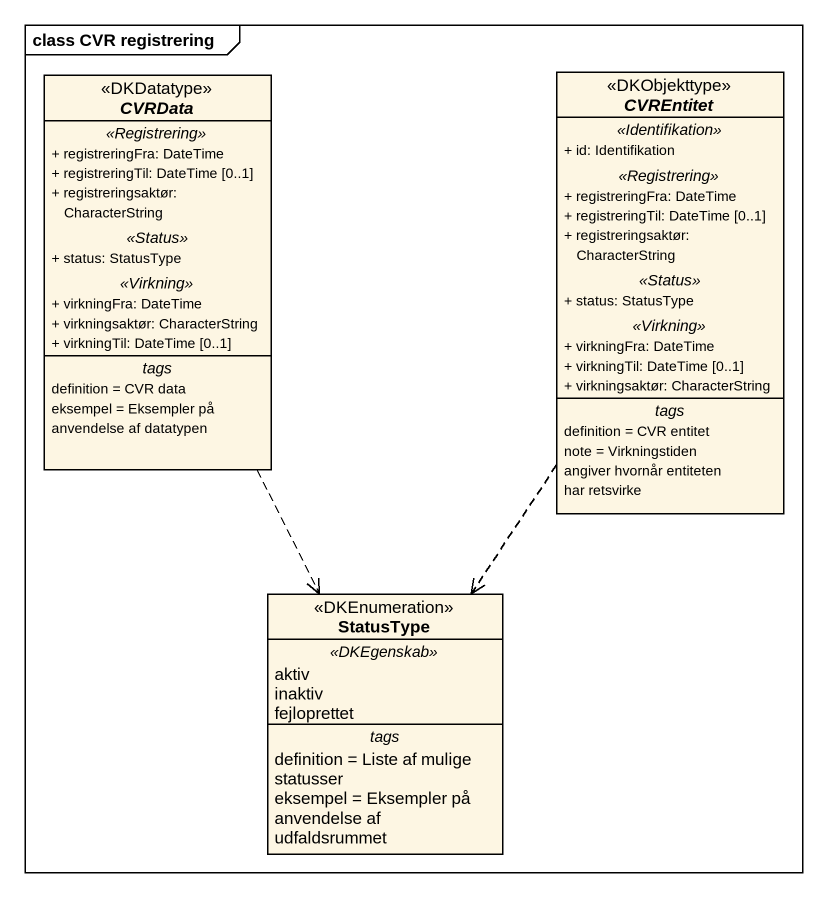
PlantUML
@startuml
mainframe class CVR registrering
hide circle
hide empty members
skinparam classAttributeIconSize 0
abstract class CVRData <<DKDatatype>> {
  .. <<Registrering>> ..
  + registreringFra: DateTime
  + registreringTil: DateTime [0..1]
  + registreringsaktør: CharacterString
  .. <<Status>> ..
  + status: StatusType
  .. <<Virkning>> ..
  + virkningFra: DateTime
  + virkningsaktør: CharacterString
  + virkningTil: DateTime [0..1]
  -- tags --
  definition = CVR data
  eksempel = Eksempler på anvendelse af datatypen
}
abstract class CVREntitet <<DKObjekttype>> {
  .. <<Identifikation>> ..
  + id: Identifikation
  .. <<Registrering>> ..
  + registreringFra: DateTime
  + registreringTil: DateTime [0..1]
  + registreringsaktør: CharacterString
  .. <<Status>> ..
  + status: StatusType
  .. <<Virkning>> ..
  + virkningFra: DateTime
  + virkningTil: DateTime [0..1]
  + virkningsaktør: CharacterString
  -- tags --
  definition = CVR entitet
  note = Virkningstiden angiver hvornår entiteten har retsvirke
}
enum StatusType <<DKEnumeration>> {
  .. <<DKEgenskab>> ..
  aktiv
  inaktiv
  fejloprettet
  -- tags --
  definition = Liste af mulige statusser
  eksempel = Eksempler på anvendelse af udfaldsrummet
}
CVRData ..> StatusType
CVREntitet ..> StatusType
@enduml
